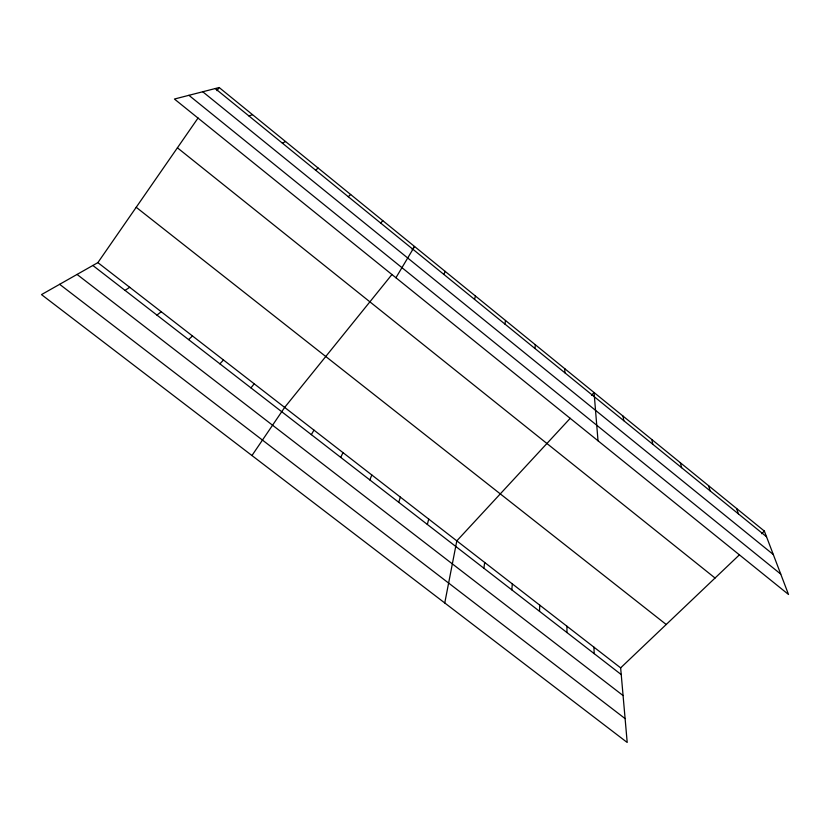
<?xml version="1.0" encoding="UTF-8"?>
<svg xmlns="http://www.w3.org/2000/svg" width="830" height="830" viewBox="0 0 830 830"><rect width="100%" height="100%" fill="white"/><g stroke="black" fill="none" stroke-linecap="round" stroke-linejoin="round"><path stroke-width="1.25" d="M539.51 611.295L539.739 605.143M535.008 348.527L535.298 344.72M511.82 589.85L512.318 583.895M483.89 568.228L484.679 562.47M504.899 324.042L505.522 320.494M444.756 602.964L456.811 540.87L570.252 418.279M427.346 524.446L428.716 519.092M474.511 299.339L475.476 296.04M398.711 502.285L400.382 497.129M369.838 479.927L371.819 474.978M443.853 274.419L445.16 271.379M340.715 457.382L343.008 452.641M311.354 434.64L313.958 430.127M395.931 277.749L414.564 246.5L412.147 249.488M251.957 455.535L284.659 407.416L391.999 274.46M97.878 262.622L620.643 667.87L627.2 742.466L41.5 294.608L97.878 262.622L198.069 117.995M216.993 90.678L219.172 87.534L764.368 531.086L788.5 594.467L174.425 99.04L219.172 87.534M250.951 387.88L254.208 383.813M380.742 223.114L382.765 220.614M591.52 395.298L594.073 392.538L598.015 440.792M219.898 363.831L223.488 360.002M620.643 667.87L739.457 554.793M761.598 533.721L764.368 531.086M348.268 196.71L350.654 194.5M188.566 339.574L192.508 335.984M156.943 315.099L161.248 311.748M315.483 170.057L318.253 168.137M125.05 290.396L129.698 287.294M282.376 143.144L285.541 141.525M248.959 115.982L252.517 114.654M59.646 284.317L625.104 718.604M77.066 274.44L623.081 695.561M92.856 265.476L621.234 674.572M136.213 207.293L666.22 624.502M177.413 147.813L715.045 578.033M188.908 95.315L780.74 574.09M202.738 91.757L773.29 554.513M215.219 88.551L766.526 536.74M736.594 508.489L738.461 513.926M708.581 485.695L710.158 490.914M680.33 462.704L681.606 467.705M651.83 439.526L652.805 444.289M623.081 416.131L623.745 420.665M593.896 647.13L594.218 653.646M566.921 626.225L566.973 632.553M564.815 368.728L564.846 372.784"/></g></svg>
